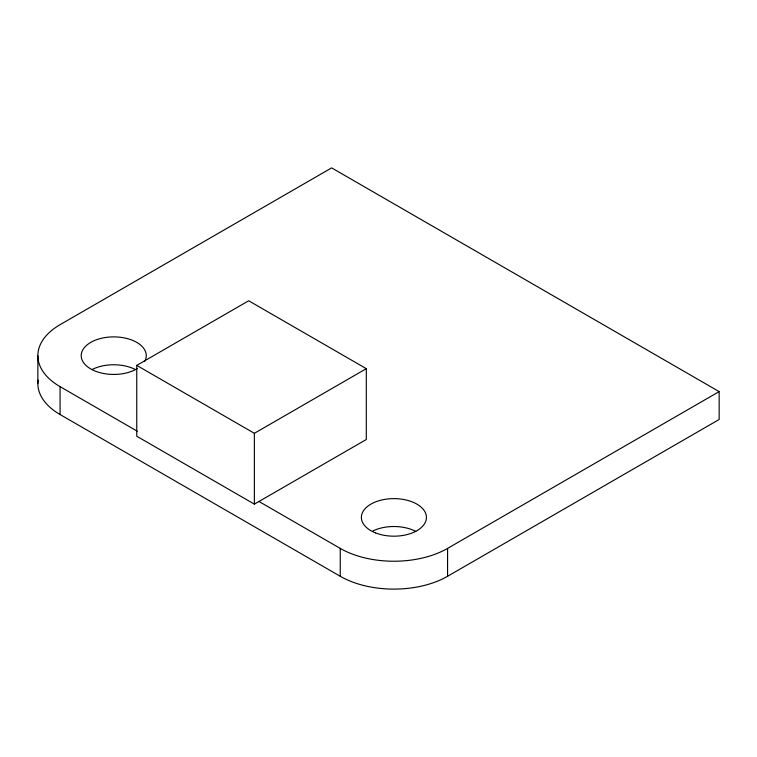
<?xml version="1.0" encoding="UTF-8"?>
<svg xmlns="http://www.w3.org/2000/svg" width="757" height="757" viewBox="0 0 757 757"><rect width="100%" height="100%" fill="white"/><g stroke="black" fill="none" stroke-linecap="round" stroke-linejoin="round"><path stroke-width="1.14" d="M136.752 365.394L248.693 300.775L366.303 368.678L366.303 439.505L254.371 504.134L136.752 436.221L136.752 365.394L254.371 433.307L366.303 368.678M258.97 501.475L340.243 548.399A75.899 43.821 0 0 0 447.576 548.399L719.15 391.606L719.15 419.492L447.576 576.276A75.899 43.821 0 0 1 340.243 576.276L60.077 414.533A75.899 43.821 0 0 1 38.087 380.109M719.15 391.606L331.651 167.884L60.077 324.677A75.899 43.821 0 0 0 60.077 386.647L60.077 414.533M60.077 386.647L137.291 431.225M447.576 548.399L447.576 576.276M340.243 548.399L340.243 576.276M254.371 433.307L254.371 504.134M37.85 355.658L37.85 383.544M137.282 368.621A32.532 18.783 0 0 1 84.282 363.615A32.532 18.783 0 0 1 111.61 336.922A32.532 18.783 0 0 1 144.767 361.316M372.908 530.95A32.532 18.783 0 0 1 415.801 531.405M91.966 369.596A32.532 18.783 0 0 1 135.314 369.482M375.349 532.833A32.532 18.783 0 0 0 426.323 518.98A32.532 18.783 0 0 0 380.052 500.415A32.532 18.783 0 0 0 375.349 532.833"/></g></svg>
